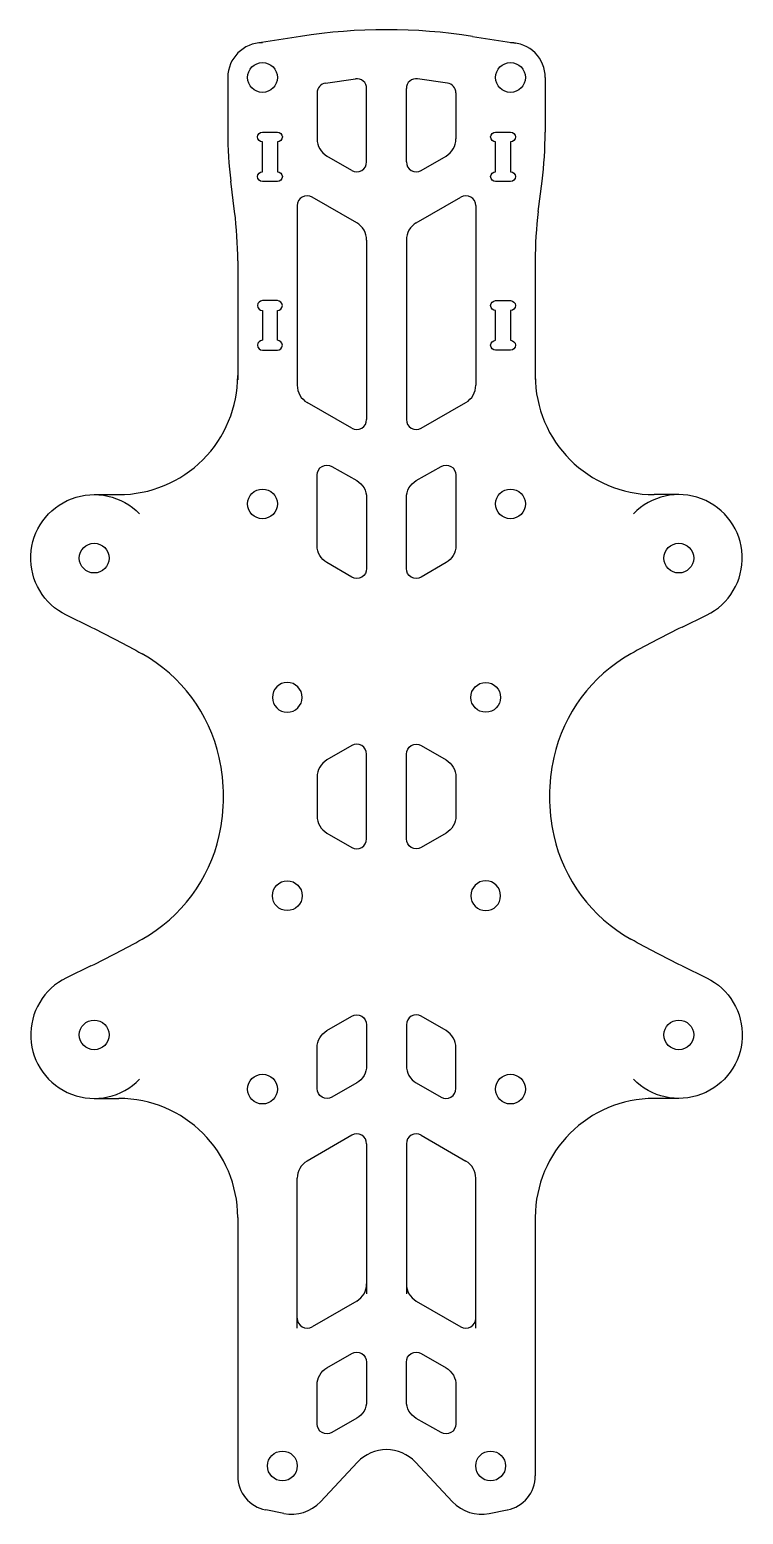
# Model space of a CAD drawing. Header units: millimetres. Extents: x -36 to 36, y -72 to 77.
import ezdxf

# ---------------------------------------------------------------- set-up
doc = ezdxf.new("R2010")
doc.units = ezdxf.units.MM
doc.layers.get('0').update_dxf_attribs({"linetype": 'CONTINUOUS'})

msp = doc.modelspace()

# ---------------------------------------------------------------- linework, layer by layer
for p, q in [((-8.66, 76.64), (-13.04, 75.96)), ((8.66, 76.64), (13.04, 75.96)), ((-16, 72.5), (-16, 66.99)), ((-6.14, 71.94), (-3.14, 72.37)), ((6.14, 71.94), (3.14, 72.37)), ((16, 72.5), (16, 66.99)), ((-7, 70.95), (-7, 66.31)), ((-2, 64), (-2, 71.38)), ((2, 64), (2, 71.38)), ((7, 70.95), (7, 66.31)), ((-3.5, 63.13), (-6, 64.58)), ((3.5, 63.13), (6, 64.58)), ((-15.31, 58.97), (-15.69, 62.03)), ((15.3, 59), (15.68, 62.03)), ((-3, 57.84), (-7.5, 60.44)), ((3, 57.84), (7.5, 60.44)), ((-9, 59.58), (-9, 41.46)), ((9, 59.58), (9, 41.46)), ((-2, 56.11), (-2, 38)), ((2, 56.11), (2, 38)), ((-15, 54.01), (-15, 42.03)), ((14.99, 53.98), (15, 42.04)), ((-15, 42.44), (-15, 42.03)), ((-15, 42.44), (-15, 42.03)), ((15, 42.43), (15, 42.04)), ((15, 42.43), (15, 42.04)), ((-3.5, 37.13), (-8, 39.73)), ((3.5, 37.13), (8, 39.73)), ((-29.47, 30.44), (-27, 30.44)), ((29.47, 30.44), (27, 30.44)), ((-29.8, 17.08), (-32.26, 18.28)), ((29.8, 17.08), (32.26, 18.28)), ((-29.8, -17.08), (-32.26, -18.28)), ((29.8, -17.08), (32.26, -18.28)), ((-29.47, -30.44), (-27, -30.44)), ((29.47, -30.44), (27, -30.44)), ((-3.5, -34.16), (-8, -36.76)), ((3.5, -34.16), (8, -36.76)), ((-2, -35.02), (-2, -50.14)), ((2, -35.02), (2, -50.14)), ((-9, -53.6), (-9, -38.49)), ((9, -53.6), (9, -38.49)), ((-15, -42.44), (-15, -68.5)), ((15, -42.44), (15, -68.5)), ((-3, -50.87), (-7.5, -53.47)), ((3, -50.87), (7.5, -53.47)), ((-2.92, -67.11), (-6.66, -71.11)), ((6.66, -71.11), (2.92, -67.11)), ((-10.36, -72.3), (-12.18, -71.93)), ((10.36, -72.3), (12.18, -71.93))]:
    msp.add_line(p, q)
for points in [[(-12.5, 63), (-12.5, 66, -1), (-12.5, 67), (-11, 67, -1), (-11, 66), (-11, 63, -1), (-11, 62), (-12.5, 62, -1)], [(11, 62, -1), (11, 63), (11, 66, -1), (11, 67), (12.5, 67, -1), (12.5, 66), (12.5, 63, -1), (12.5, 62)], [(-11, 50), (-12.5, 50, 1), (-12.5, 49), (-12.5, 46, 1), (-12.5, 45), (-11, 45, 1), (-11, 46), (-11, 49, 1)], [(12.5, 49), (12.5, 46, -1), (12.5, 45), (11, 45, -1), (11, 46), (11, 49, -1), (11, 50), (12.5, 50, -1)], [(-2, 23, -0.57735), (-3.5, 22.13), (-6, 23.58, -0.267949), (-7, 25.31), (-7, 32.42, -0.57735), (-5.5, 33.29), (-3, 31.85, -0.267949), (-2, 30.11)], [(5.5, 33.29, -0.57735), (7, 32.42), (7, 25.31, -0.267949), (6, 23.58), (3.5, 22.13, -0.57735), (2, 23), (2, 30.11, -0.267949), (3, 31.85)], [(-7, -1.96, 0.267949), (-6, -3.69), (-3.5, -5.13, 0.57735), (-2, -4.27), (-2, 0), (-2, 4.27, 0.57735), (-3.5, 5.13), (-6, 3.69, 0.267949), (-7, 1.96), (-7, 0)], [(2, -4.27), (2, 0), (2, 4.27, -0.57735), (3.5, 5.13), (6, 3.69, -0.267949), (7, 1.96), (7, 0), (7, -1.96, -0.267949), (6, -3.69), (3.5, -5.13, -0.57735)], [(-7, -25.33, -0.268189), (-6, -23.6), (-3.5, -22.16, -0.577052), (-2, -23.02), (-2, -27.14, -0.267949), (-3, -28.87), (-5.5, -30.31, -0.57735), (-7, -29.45)], [(2, -23.02), (2, -27.14, 0.267949), (3, -28.87), (5.5, -30.31, 0.57735), (7, -29.45), (7, -25.33, 0.267949), (6, -23.6), (3.5, -22.16, 0.57735)], [(-2, -60.96, -0.268032), (-3, -62.69), (-5.5, -64.13, -0.57735), (-7, -63.27), (-7, -59.33, -0.268189), (-6, -57.6), (-3.5, -56.16, -0.57695), (-2, -57.02)], [(3, -62.7, -0.268189), (2, -60.96), (2, -57.03, -0.57735), (3.5, -56.16), (6, -57.6, -0.274702), (7, -59.39), (7, -63.27, -0.576949), (5.5, -64.14)]]:
    msp.add_lwpolyline(points, format="xyb", close=True)
for centre in [(-12.5, 72.5), (12.5, 72.5), (-12.5, 29.5), (12.5, 29.5), (-29.47, 24.04), (29.47, 24.04), (10, 10), (-10, -10), (-29.47, -24.04), (29.47, -24.04), (-12.5, -29.5), (12.5, -29.5), (-10.5, -67.5), (10.5, -67.5)]:
    msp.add_circle(centre, 1.5)
at = {"extrusion": (1.49976e-32, 1.22465e-16, -1)}
msp.add_circle((10, 10), 1.5, dxfattribs=at)
at = {"extrusion": (0, -1.22465e-16, -1)}
msp.add_circle((-10, -10), 1.5, dxfattribs=at)
for centre, radius, start, end in [((0, 21.32), 56, 81.1002, 98.8996), ((-12.5, 72.5), 3.5, 90, 179.9999), ((12.5, 72.5), 3.5, -0.0397, 90), ((-6, 70.95), 1, 98.1301, 180), ((-3, 71.38), 1, 0, 98.1301), ((3, 71.38), 1, 81.8699, 180), ((6, 70.95), 1, 0, 81.8699), ((24, 66.99), 40, 179.9999, 187.1249), ((-5, 66.31), 2, 180, 240), ((5, 66.31), 2, 300, 360), ((-24, 67.02), 40, 352.8353, 359.9603), ((-3, 64), 1, 240, 360), ((3, 64), 1, 180, 300), ((-8, 59.58), 1, 60, 180), ((8, 59.58), 1, 0, 120), ((-55, 54.01), 40, -0.0032, 7.1249), ((54.99, 54.01), 40, 172.8353, 180.04), ((-4, 56.11), 2, 0, 60), ((4, 56.11), 2, 120, 180), ((-27, 42.44), 12, -90, 0.0011), ((27, 42.44), 12, 180.0014, 270), ((-7, 41.46), 2, 180, 240), ((7, 41.46), 2, 300, 360), ((-3, 38), 1, 240, 360), ((3, 38), 1, 180, 300), ((29.47, 24.04), 6.4, -64.1233, 135.7012), ((71.7, -69.29), 96, 115.8767, 119.3524), ((-32.48, 0.44), 16, 12.6164, 60.6476), ((32.48, 0.44), 16, 119.3524, 167.3836), ((-34.43, 0), 18, -12.6164, 12.6164), ((34.43, 0), 18, 167.3836, 192.6164), ((-32.48, -0.44), 16, 299.3524, 347.3836), ((32.48, -0.44), 16, 192.6164, 240.6476), ((-71.7, 69.29), 96, 295.8767, 299.3524), ((-29.47, -24.04), 6.4, 115.8767, 315.7012), ((-27, -42.44), 12, 0, 90), ((27, -42.44), 12, 90, 180), ((-3, -35.02), 1, 0, 120), ((3, -35.02), 1, 60, 180), ((-7, -38.49), 2, 120, 180), ((7, -38.49), 2, 0, 60), ((-4, -49.14), 2, -60, 0), ((4, -49.14), 2, 180, 240), ((-8, -52.6), 1, 180, 300), ((8, -52.6), 1, -120, 0), ((0, -69.85), 4, 43.1524, 136.8476), ((-11.5, -68.5), 3.5, 180, 258.7312), ((11.5, -68.5), 3.5, -78.7312, 0), ((-9.58, -68.37), 4, 258.7312, 316.8476), ((9.58, -68.37), 4, 223.1524, 281.2688)]:
    msp.add_arc(centre, radius, start, end)
at = {"extrusion": (3.69779e-32, 1.22465e-16, -1)}
msp.add_arc((29.47, 24.04), 6.4, -64.1233, 135.7012, dxfattribs=at)
at = {"extrusion": (3.08149e-32, 1.22465e-16, -1)}
msp.add_arc((71.7, -69.29), 96, 115.8767, 119.3524, dxfattribs=at)
at = {"extrusion": (-2.46519e-32, -1.22465e-16, -1)}
msp.add_arc((-71.7, 69.29), 96, 295.8767, 299.3524, dxfattribs=at)
at = {"extrusion": (3.08149e-32, -1.22465e-16, -1)}
msp.add_arc((-29.47, -24.04), 6.4, 115.8767, 315.7012, dxfattribs=at)

doc.saveas('drawing.dxf')
